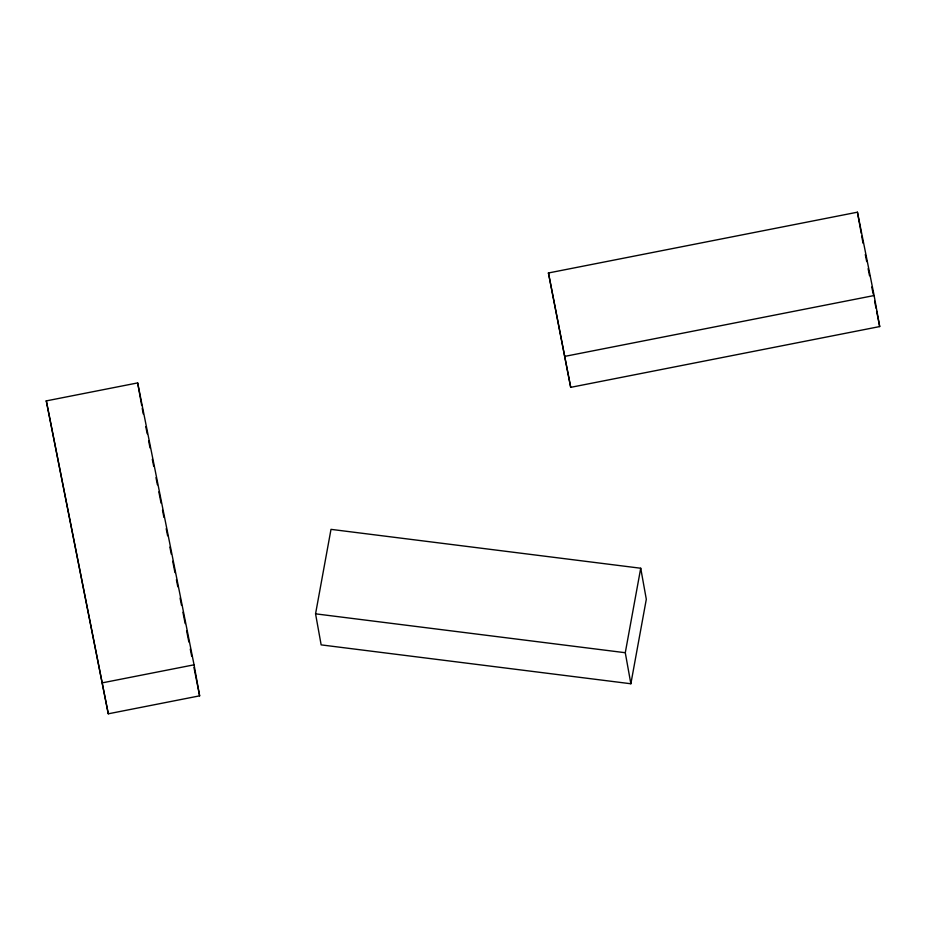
<?xml version="1.0" encoding="UTF-8"?>
<svg xmlns="http://www.w3.org/2000/svg" width="926" height="926" viewBox="0 0 926 926"><rect width="100%" height="100%" fill="white"/><g stroke="black" fill="none" stroke-linecap="round" stroke-linejoin="round"><path stroke-width="1.39" d="M315.558 613.834L330.999 529.359L640.723 568.24L646.313 599.272L630.861 683.758L321.148 644.878L315.558 613.834L625.282 652.726L630.861 683.758M625.282 652.726L640.723 568.24M548.447 272.973L857.441 212.193L874.121 295.533L879.7 326.565L570.705 387.346L548.447 272.973L570.705 387.346M46.3 400.889L137.661 382.913L194.055 664.81L199.634 695.843L108.284 713.807L46.3 400.889L108.284 713.807M565.126 356.313L874.121 295.533M102.693 682.775L194.055 664.81M865.289 254.523L866.701 261.583M868.113 268.656L869.526 275.716M871.783 287.014L873.195 294.074M874.619 301.147L876.031 308.208M876.586 311.032L879.7 326.565M145.787 426.701L147.211 433.785M148.623 440.869L150.047 447.941M152.304 459.273L153.728 466.357M155.996 477.689L157.408 484.773M158.832 491.856L161.101 503.188M162.513 510.272L163.925 517.356M166.194 528.688L167.618 535.772M169.886 547.104L171.298 554.188M172.711 561.272L174.979 572.604M176.403 579.688L177.815 586.771M180.084 598.103L181.496 605.187M182.92 612.26L185.188 623.592M186.601 630.675L188.869 642.007M190.281 649.091L191.705 656.175M193.974 667.507L199.634 695.843M857.441 212.193L861.249 233.352M861.759 236.176L863.02 243.225M137.661 382.913L141.713 405.484M142.222 408.308L143.241 413.945"/></g></svg>
